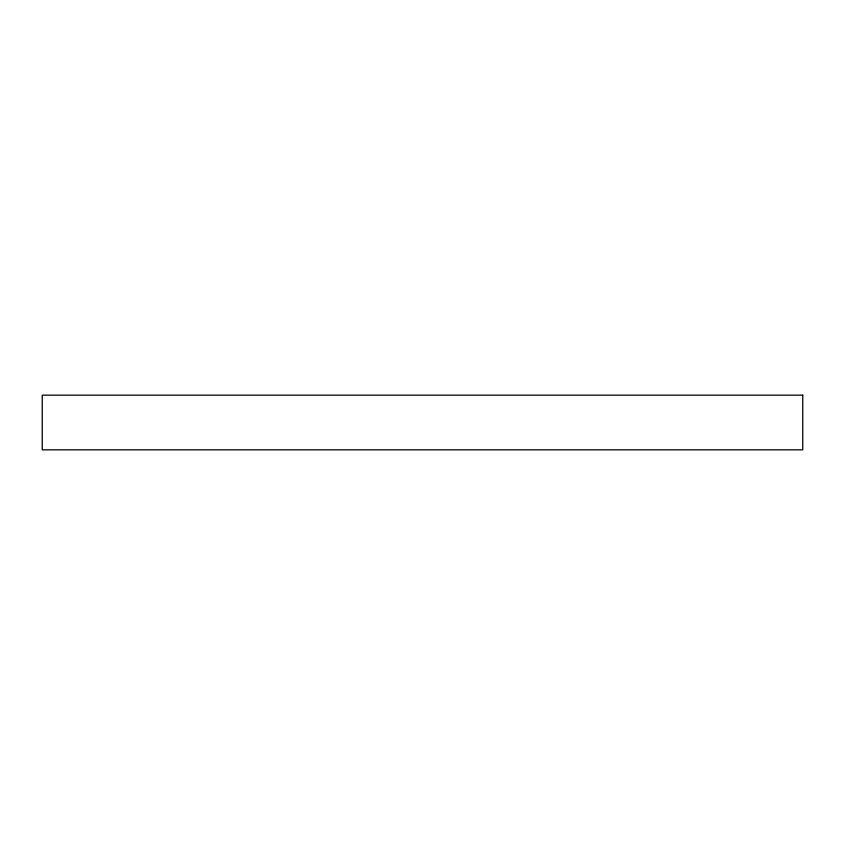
<?xml version="1.0" encoding="UTF-8"?>
<svg xmlns="http://www.w3.org/2000/svg" width="845" height="845" viewBox="0 0 845 845"><rect width="100%" height="100%" fill="white"/><g stroke="black" fill="none" stroke-linecap="round" stroke-linejoin="round"><path stroke-width="1.27" d="M802.75 395.164L42.25 395.164L42.25 449.836L802.75 449.836L802.75 395.164"/></g></svg>
